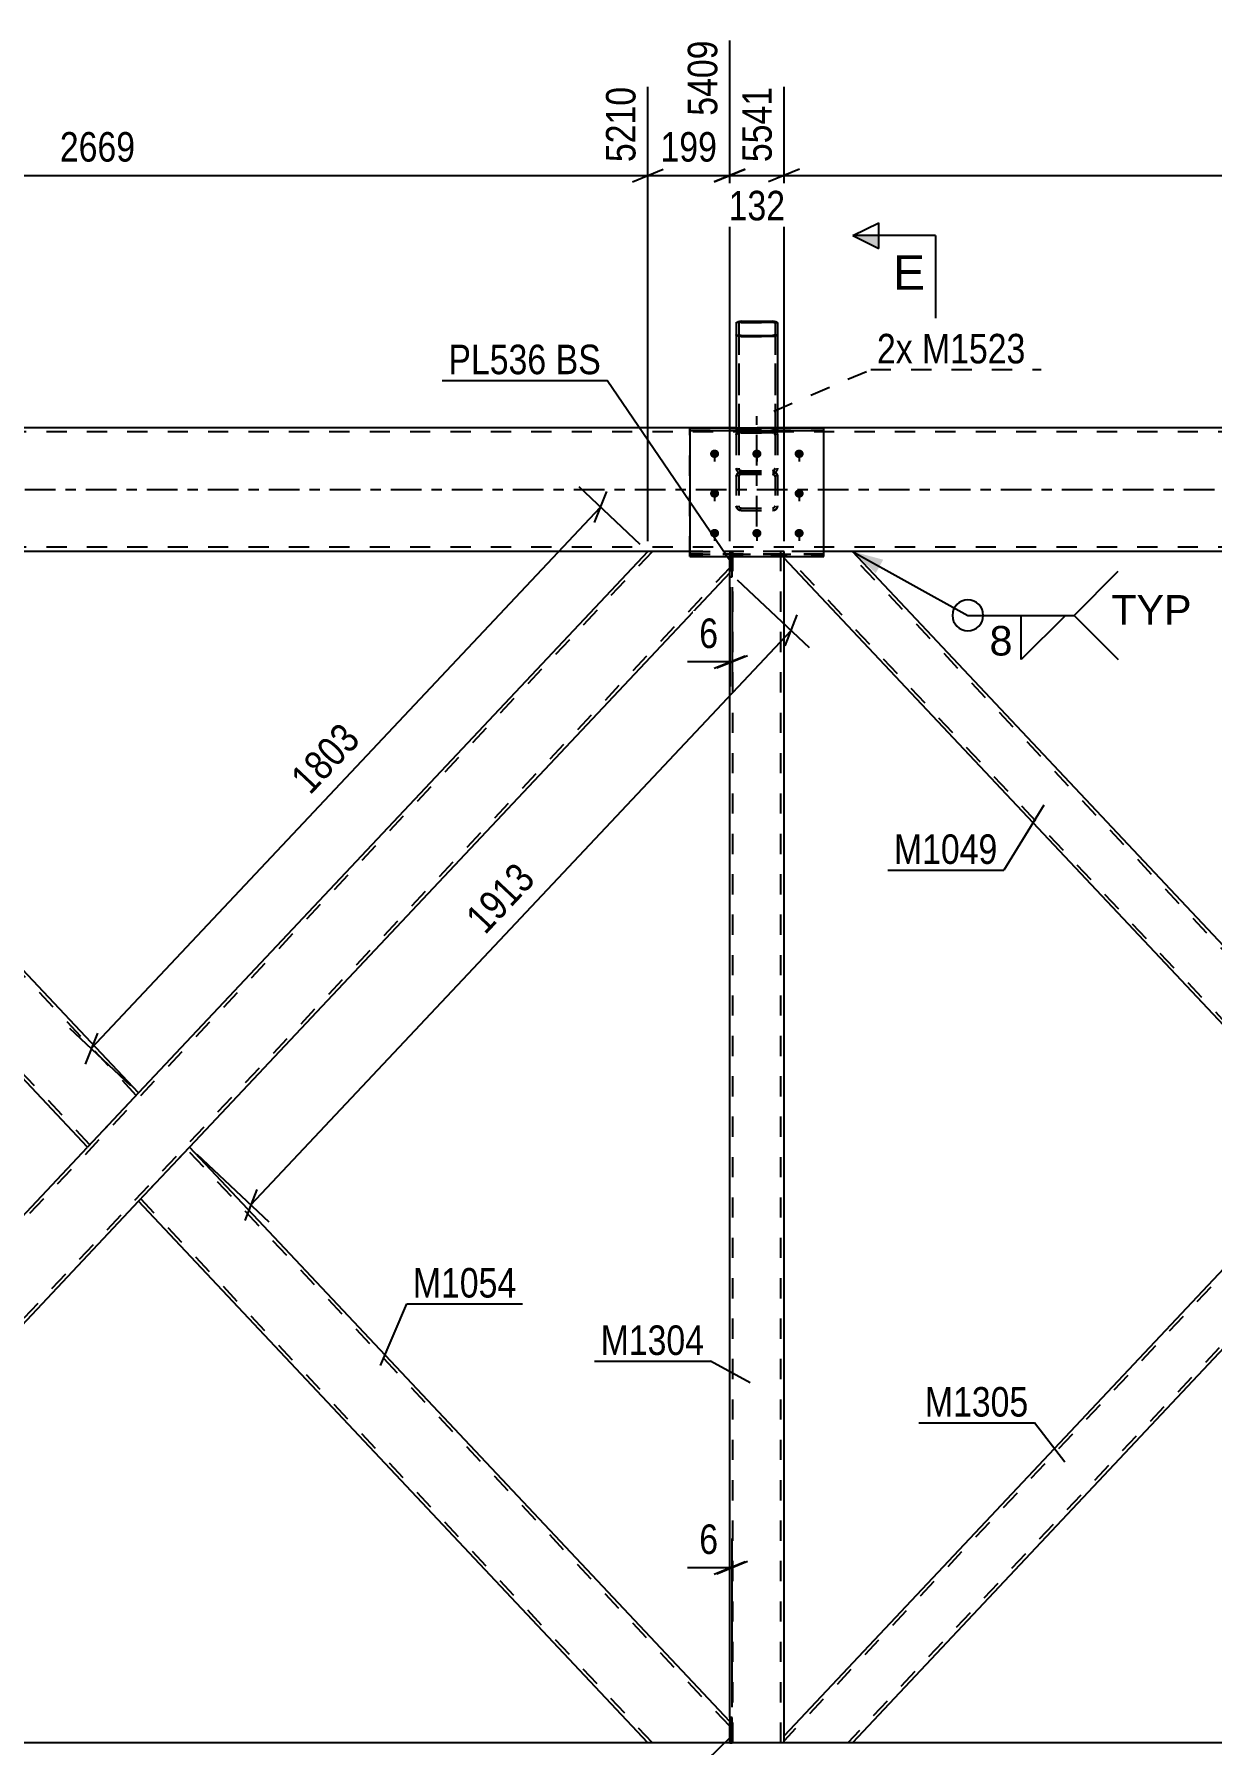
# Model space of a CAD drawing. Header units: millimetres. Extents: x -177 to 1012, y -676 to 165.
# Drawn here: x 148.9 to 263.1, y -121.8 to 44.2 of the extents above; entities that cross this region are included whole.
import ezdxf

# ---------------------------------------------------------------- set-up
doc = ezdxf.new("R2010")
doc.units = ezdxf.units.MM
doc.linetypes.add('DXK_LINE_DOT2', pattern=[3.9198, 1.9599, -1.9599])
doc.linetypes.add('DXK_LINE_DOT3', pattern=[5.9187, 2.979, -0.9799, 0.9799, -0.9799])
doc.styles.add('Arial', font='ARIAL.TTF', dxfattribs={"height": 0.2})
doc.styles.add('Arial Narrow', font='ARIALN.TTF', dxfattribs={"height": 0.2})

# ---------------------------------------------------------------- blocks, each defined once
blk = doc.blocks.new('Part-761545539-1936 - 1890')
at = {"color": 7, "linetype": 'DXK_LINE_DOT2'}
for p, q in [((217, 16.15), (217.03, 16.21)), ((217.03, 14.97), (217, 15.04)), ((217.03, 16.21), (217.14, 16.27)), ((217.14, 14.92), (217.03, 14.97)), ((217.14, 16.27), (217.29, 16.31)), ((217.26, 16.18), (217.24, 16.15)), ((217.24, 16.15), (217.24, 5.69)), ((217.24, 15.04), (217.26, 15.01)), ((217.31, 16.21), (217.26, 16.18)), ((217.26, 15.01), (217.31, 14.98)), ((217.29, 16.31), (217.48, 16.32)), ((217.39, 16.23), (217.31, 16.21)), ((217.31, 14.98), (217.39, 14.96)), ((217.48, 16.23), (217.39, 16.23)), ((217.39, 14.96), (217.48, 14.95)), ((217.48, 16.32), (220.52, 16.32)), ((217.48, 16.23), (220.52, 16.23)), ((217.48, 14.95), (220.52, 14.95)), ((220.52, 16.32), (220.7, 16.31)), ((220.61, 16.23), (220.52, 16.23)), ((220.52, 14.95), (220.61, 14.96)), ((220.69, 16.21), (220.61, 16.23)), ((220.61, 14.96), (220.69, 14.98)), ((220.74, 16.18), (220.69, 16.21)), ((220.69, 14.98), (220.74, 15.01)), ((220.7, 16.31), (220.86, 16.27)), ((220.76, 16.15), (220.74, 16.18)), ((220.74, 15.01), (220.76, 15.04)), ((220.76, 16.15), (220.76, 5.69)), ((220.86, 16.27), (220.96, 16.21)), ((220.96, 14.97), (220.86, 14.92)), ((220.96, 16.21), (221, 16.15)), ((221, 15.04), (220.96, 14.97)), ((221, 16.15), (221, 5.69)), ((217.29, 14.88), (217.14, 14.92)), ((217.48, 14.86), (217.29, 14.88)), ((217.48, 14.86), (220.52, 14.86)), ((220.7, 14.88), (220.52, 14.86)), ((220.86, 14.92), (220.7, 14.88)), ((221, 6), (217, 6)), ((217, 6), (217, 5.69)), ((217, 5.83), (217.24, 5.83)), ((217, 5.69), (217.03, 5.62)), ((217.03, 5.62), (217.14, 5.57)), ((217.14, 5.57), (217.29, 5.53)), ((217.26, 5.66), (217.24, 5.69)), ((217.31, 5.63), (217.26, 5.66)), ((217.29, 5.53), (217.48, 5.52)), ((217.39, 5.61), (217.31, 5.63)), ((217.48, 5.6), (217.39, 5.61)), ((217.48, 5.6), (220.52, 5.6)), ((220.52, 5.52), (217.48, 5.52)), ((220.61, 5.61), (220.52, 5.6)), ((220.52, 5.52), (220.7, 5.53)), ((220.69, 5.63), (220.61, 5.61)), ((220.74, 5.66), (220.69, 5.63)), ((220.7, 5.53), (220.86, 5.57)), ((220.76, 5.69), (220.74, 5.66)), ((220.76, 5.83), (221, 5.83)), ((220.86, 5.57), (220.96, 5.62)), ((220.96, 5.62), (221, 5.69))]:
    blk.add_line(p, q, dxfattribs=at)
at = {"color": 2, "linetype": 'Continuous'}
for q in [(217, 6), (217, 16.15)]:
    blk.add_line((217, 16.15), q, dxfattribs=at)
blk = doc.blocks.new('Part-761545539-1941 - 1890')
at = {"color": 2, "linetype": 'Continuous'}
for p, q in [((217.04, 16.23), (217, 16.16)), ((217, 16.16), (217, 5.95)), ((217, 15.05), (217.04, 14.99)), ((217.14, 16.28), (217.04, 16.23)), ((217.04, 14.99), (217.14, 14.93)), ((217.3, 16.32), (217.14, 16.28)), ((217.24, 16.16), (217.26, 16.19)), ((217.24, 16.16), (217.24, 15.05)), ((217.26, 15.02), (217.24, 15.05)), ((217.26, 16.19), (217.31, 16.22)), ((217.31, 14.99), (217.26, 15.02)), ((217.48, 16.33), (217.3, 16.32)), ((217.31, 16.22), (217.39, 16.24)), ((217.39, 14.97), (217.31, 14.99)), ((217.39, 16.24), (217.48, 16.25)), ((217.48, 14.97), (217.39, 14.97)), ((217.48, 16.33), (220.52, 16.33)), ((217.48, 16.25), (220.52, 16.25)), ((217.48, 14.97), (220.52, 14.97)), ((220.7, 16.32), (220.52, 16.33)), ((220.52, 16.25), (220.61, 16.24)), ((220.61, 14.97), (220.52, 14.97)), ((220.61, 16.24), (220.69, 16.22)), ((220.69, 14.99), (220.61, 14.97)), ((220.69, 16.22), (220.74, 16.19)), ((220.74, 15.02), (220.69, 14.99)), ((220.86, 16.28), (220.7, 16.32)), ((220.74, 16.19), (220.76, 16.16)), ((220.76, 15.05), (220.74, 15.02)), ((220.76, 16.16), (220.76, 15.05)), ((220.96, 16.23), (220.86, 16.28)), ((220.86, 14.93), (220.96, 14.99)), ((221, 16.16), (220.96, 16.23)), ((220.96, 14.99), (221, 15.05)), ((221, 16.16), (221, 5.95)), ((217.14, 14.93), (217.3, 14.89)), ((217.3, 14.89), (217.48, 14.88)), ((217.48, 14.88), (220.52, 14.88)), ((220.52, 14.88), (220.7, 14.89)), ((220.7, 14.89), (220.86, 14.93))]:
    blk.add_line(p, q, dxfattribs=at)
at = {"color": 7, "linetype": 'DXK_LINE_DOT2'}
for p, q in [((217.24, 15.05), (217.24, 5.69)), ((220.76, 15.05), (220.76, 5.69)), ((221, 6), (217, 6)), ((217, 5.95), (217, 5.69)), ((217, 5.83), (217.24, 5.83)), ((217.04, 5.62), (217, 5.69)), ((217.14, 5.56), (217.04, 5.62)), ((217.3, 5.53), (217.14, 5.56)), ((217.24, 5.69), (217.26, 5.65)), ((217.26, 5.65), (217.31, 5.63)), ((217.48, 5.51), (217.3, 5.53)), ((217.31, 5.63), (217.39, 5.61)), ((217.39, 5.61), (217.48, 5.6)), ((217.48, 5.6), (220.52, 5.6)), ((217.48, 5.51), (220.52, 5.51)), ((220.52, 5.6), (220.61, 5.61)), ((220.7, 5.53), (220.52, 5.51)), ((220.61, 5.61), (220.69, 5.63)), ((220.69, 5.63), (220.74, 5.65)), ((220.86, 5.56), (220.7, 5.53)), ((220.74, 5.65), (220.76, 5.69)), ((220.76, 5.83), (221, 5.83)), ((220.96, 5.62), (220.86, 5.56)), ((221, 5.69), (220.96, 5.62)), ((221, 5.95), (221, 5.69))]:
    blk.add_line(p, q, dxfattribs=at)
blk = doc.blocks.new('Part-761545539-2018 - 1890')
at = {"color": 7, "linetype": 'DXK_LINE_DOT2'}
for p, q in [((212.5, -6.49), (212.5, 5.95)), ((212.5, 5.95), (225.5, 5.95)), ((212.5, 5.73), (225.5, 5.73)), ((225.5, -6.49), (225.5, 5.95)), ((225.5, -6.27), (212.5, -6.27)), ((225.5, -6.49), (212.5, -6.49))]:
    blk.add_line(p, q, dxfattribs=at)
blk = doc.blocks.new('Part-761545539-2019 - 1890')
at = {"color": 7, "linetype": 'DXK_LINE_DOT3'}
blk.add_line((219, -3.58), (219, 7.12), dxfattribs=at)
at = {"color": 7, "linetype": 'DXK_LINE_DOT2'}
for p, q in [((217.04, 5.51), (217, 5.31)), ((217, 5.31), (217, -1.59)), ((217.04, 5.51), (217.04, 5.51)), ((217.24, 5.31), (217.26, 5.41)), ((217.24, 5.31), (217.24, -1.59)), ((217.26, 5.41), (217.31, 5.5)), ((217.48, 5.83), (217.3, 5.79)), ((217.31, 5.5), (217.39, 5.55)), ((217.39, 5.55), (217.48, 5.57)), ((217.48, 5.83), (220.52, 5.83)), ((217.48, 5.57), (220.52, 5.57)), ((220.7, 5.79), (220.52, 5.83)), ((220.52, 5.57), (220.61, 5.55)), ((220.61, 5.55), (220.69, 5.5)), ((220.69, 5.5), (220.74, 5.41)), ((220.74, 5.41), (220.76, 5.31)), ((220.76, 5.31), (220.76, -1.59)), ((221, 5.31), (220.96, 5.51)), ((220.96, 5.51), (220.96, 5.51)), ((221, 5.31), (221, -1.59)), ((217, 2.08), (217.04, 1.88)), ((217.14, 1.59), (217.3, 1.69)), ((217.26, 1.98), (217.24, 2.08)), ((217.31, 1.9), (217.26, 1.98)), ((217.3, 1.69), (217.48, 1.72)), ((217.39, 1.84), (217.31, 1.9)), ((217.48, 1.82), (217.39, 1.84)), ((217.48, 1.82), (220.52, 1.82)), ((217.48, 1.72), (220.52, 1.72)), ((220.61, 1.84), (220.52, 1.82)), ((220.52, 1.72), (220.7, 1.69)), ((220.69, 1.9), (220.61, 1.84)), ((220.74, 1.98), (220.69, 1.9)), ((220.7, 1.69), (220.86, 1.59)), ((220.76, 2.08), (220.74, 1.98)), ((220.96, 1.88), (221, 2.08)), ((217, 1.27), (217.04, 1.44)), ((217.04, 1.44), (217.14, 1.59)), ((217.26, 1.36), (217.24, 1.27)), ((217.31, 1.43), (217.26, 1.36)), ((217.3, 1.61), (217.48, 1.57)), ((217.39, 1.48), (217.31, 1.43)), ((217.48, 1.5), (217.39, 1.48)), ((217.48, 1.57), (220.52, 1.57)), ((217.48, 1.5), (220.52, 1.5)), ((220.52, 1.57), (220.7, 1.61)), ((220.61, 1.48), (220.52, 1.5)), ((220.69, 1.43), (220.61, 1.48)), ((220.74, 1.36), (220.69, 1.43)), ((220.76, 1.27), (220.74, 1.36)), ((220.86, 1.59), (220.96, 1.44)), ((220.96, 1.44), (221, 1.27)), ((217.04, -1.76), (217, -1.59)), ((217.24, -1.59), (217.26, -1.67)), ((220.74, -1.67), (220.76, -1.59)), ((221, -1.59), (220.96, -1.76)), ((217.14, -1.91), (217.04, -1.76)), ((217.3, -2), (217.14, -1.91)), ((217.26, -1.67), (217.31, -1.75)), ((217.48, -2.04), (217.3, -2)), ((217.31, -1.75), (217.39, -1.79)), ((217.39, -1.79), (217.48, -1.81)), ((217.48, -1.81), (220.52, -1.81)), ((217.48, -2.04), (220.52, -2.04)), ((220.52, -1.81), (220.61, -1.79)), ((220.7, -2), (220.52, -2.04)), ((220.61, -1.79), (220.69, -1.75)), ((220.69, -1.75), (220.74, -1.67)), ((220.86, -1.91), (220.7, -2)), ((220.96, -1.76), (220.86, -1.91))]:
    blk.add_line(p, q, dxfattribs=at)
for centre, start, end in [((217.5, 5.33), 114.32, 159.2417), ((220.5, 5.33), 20.7583, 65.68), ((217.5, 2.06), 200.7583, 245.68), ((220.5, 2.06), 294.32, 339.2417)]:
    blk.add_arc(centre, 0.496, start, end, dxfattribs=at)
blk = doc.blocks.new('Part-761545539-2282 - 1890')
at = {"color": 2, "linetype": 'Continuous'}
for p, q in [((163.94, -63.8), (159, -69.05)), ((216.36, -119.54), (163.94, -63.8)), ((208.42, -121.6), (159, -69.05)), ((216.36, -121.6), (208.48, -121.6))]:
    blk.add_line(p, q, dxfattribs=at)
at = {"color": 7, "linetype": 'DXK_LINE_DOT2'}
for p, q in [((216.36, -120), (163.72, -64.03)), ((159.22, -68.82), (159.24, -68.8)), ((208.86, -121.6), (159.22, -68.82)), ((216.36, -121.6), (216.36, -119.54)), ((216.36, -119.54), (216.36, -119.54)), ((208.48, -121.6), (208.42, -121.6)), ((216.36, -121.6), (216.36, -121.6)), ((216.36, -121.6), (216.36, -121.6)), ((216.36, -121.6), (216.36, -121.6))]:
    blk.add_line(p, q, dxfattribs=at)
blk = doc.blocks.new('Part-761545539-1972 - 1890')
at = {"color": 2, "linetype": 'Continuous'}
for p, q in [((217, 6), (0, 6)), ((457, 6), (221, 6)), ((208.48, -6), (109.52, -6)), ((452.5, -6), (225.5, -6))]:
    blk.add_line(p, q, dxfattribs=at)
at = {"color": 7, "linetype": 'DXK_LINE_DOT2'}
for p, q in [((838, 5.6), (0, 5.6)), ((221, 6), (217, 6)), ((838, -5.6), (0, -5.6)), ((225.5, -6), (208.48, -6))]:
    blk.add_line(p, q, dxfattribs=at)
at = {"color": 7, "linetype": 'DXK_LINE_DOT3'}
blk.add_line((0, 0), (838, 0), dxfattribs=at)
blk = doc.blocks.new('Part-761545539-1987 - 1890')
at = {"color": 2, "linetype": 'Continuous'}
for p, q in [((208.48, -121.6), (109.52, -121.6)), ((798, -121.6), (216.6, -121.6))]:
    blk.add_line(p, q, dxfattribs=at)
at = {"color": 7, "linetype": 'DXK_LINE_DOT2'}
blk.add_line((216.6, -121.6), (208.48, -121.6), dxfattribs=at)
blk = doc.blocks.new('Part-761545539-2002 - 1890')
at = {"color": 7, "linetype": 'DXK_LINE_DOT2'}
for p, q in [((216.6, -6), (216.36, -6)), ((216.36, -6), (216.36, -6.48)), ((216.36, -6), (216.6, -6)), ((216.6, -6.48), (216.6, -6)), ((216.36, -8.46), (216.6, -8.46)), ((216.36, -8.46), (216.36, -8.46)), ((216.6, -8.46), (216.6, -8.46))]:
    blk.add_line(p, q, dxfattribs=at)
at = {"color": 2, "linetype": 'Continuous'}
for p, q in [((216.36, -8.46), (216.36, -6.48)), ((216.6, -8.46), (216.6, -6.48)), ((216.6, -8.46), (216.36, -8.46)), ((216.36, -8.46), (216.36, -8.46)), ((216.6, -8.46), (216.6, -8.46))]:
    blk.add_line(p, q, dxfattribs=at)
blk = doc.blocks.new('Part-761545539-2007 - 1890')
at = {"color": 7, "linetype": 'DXK_LINE_DOT2'}
for p, q in [((216.36, -8.46), (216.36, -6)), ((216.6, -6), (216.36, -6)), ((216.36, -6), (216.6, -6)), ((216.6, -8.46), (216.6, -6)), ((216.36, -8.46), (216.6, -8.46)), ((216.6, -8.46), (216.36, -8.46)), ((216.36, -8.46), (216.36, -8.46)), ((216.6, -8.46), (216.6, -8.46))]:
    blk.add_line(p, q, dxfattribs=at)
blk = doc.blocks.new('Part-761545539-2108 - 1890')
at = {"color": 7, "linetype": 'DXK_LINE_DOT2'}
for p, q in [((216.36, -121.6), (216.36, -119.14)), ((216.6, -119.14), (216.36, -119.14)), ((216.36, -119.14), (216.6, -119.14)), ((216.6, -121.6), (216.6, -119.14)), ((216.36, -121.6), (216.6, -121.6)), ((216.6, -121.6), (216.36, -121.6)), ((216.36, -121.6), (216.36, -121.6)), ((216.6, -121.6), (216.6, -121.6))]:
    blk.add_line(p, q, dxfattribs=at)
blk = doc.blocks.new('Part-761545539-2103 - 1890')
at = {"color": 2, "linetype": 'Continuous'}
for p, q in [((216.6, -119.14), (216.36, -119.14)), ((216.36, -119.14), (216.36, -121.6)), ((216.6, -121.6), (216.6, -119.14)), ((216.6, -121.6), (216.36, -121.6)), ((216.36, -121.6), (216.36, -121.6)), ((216.6, -121.6), (216.6, -121.6))]:
    blk.add_line(p, q, dxfattribs=at)
at = {"color": 7, "linetype": 'DXK_LINE_DOT2'}
for p, q in [((216.6, -119.14), (216.36, -119.14)), ((216.36, -121.6), (216.6, -121.6)), ((216.36, -121.6), (216.36, -121.6)), ((216.6, -121.6), (216.6, -121.6))]:
    blk.add_line(p, q, dxfattribs=at)
blk = doc.blocks.new('Bolt-761545539-2140 - 1890')
at = {"color": 1, "linetype": 'DXK_LINE_DOT2'}
for p, q in [((214.9, 3.87), (214.9, 2.74)), ((219, 3.87), (219, 2.74)), ((223.1, 3.87), (223.1, 2.74)), ((214.9, 0.02), (214.9, -1.12)), ((223.1, 0.02), (223.1, -1.12)), ((214.9, -3.83), (214.9, -4.97)), ((219, -3.83), (219, -4.97)), ((223.1, -3.83), (223.1, -4.97))]:
    blk.add_line(p, q, dxfattribs=at)
blk = doc.blocks.new('Part-761545539-2225 - 1890')
at = {"color": 7, "linetype": 'DXK_LINE_DOT2'}
for p, q in [((221.64, -6), (216.36, -6)), ((216.36, -8.46), (216.36, -6)), ((216.68, -121.6), (216.68, -6)), ((221.32, -121.6), (221.32, -6)), ((221.64, -6.66), (221.64, -6)), ((216.36, -121.6), (216.36, -119.14)), ((221.64, -121.6), (221.64, -120.94)), ((221.64, -121.6), (216.36, -121.6))]:
    blk.add_line(p, q, dxfattribs=at)
at = {"color": 2, "linetype": 'Continuous'}
for p, q in [((221.64, -120.94), (221.64, -6.66)), ((216.36, -119.14), (216.36, -8.46))]:
    blk.add_line(p, q, dxfattribs=at)
blk = doc.blocks.new('Part-761545539-2255 - 1890')
at = {"color": 2, "linetype": 'Continuous'}
for p, q in [((101.64, -6), (109.52, -6)), ((159, -58.55), (109.59, -6)), ((154.06, -63.8), (101.64, -8.06)), ((158.56, -59.01), (154.06, -63.8)), ((158.56, -59.01), (159, -58.55))]:
    blk.add_line(p, q, dxfattribs=at)
at = {"color": 7, "linetype": 'DXK_LINE_DOT2'}
for p, q in [((101.64, -6), (101.64, -6)), ((101.64, -8.06), (101.64, -6)), ((101.64, -6), (101.64, -6)), ((101.64, -6), (101.64, -6)), ((101.64, -6), (101.64, -6)), ((109.59, -6), (109.15, -6)), ((158.78, -58.78), (109.15, -6)), ((154.28, -63.57), (101.64, -7.59)), ((101.64, -8.06), (101.64, -8.06)), ((101.64, -8.06), (101.64, -8.06)), ((158.97, -58.58), (158.56, -59.01)), ((154.28, -63.57), (154.3, -63.55))]:
    blk.add_line(p, q, dxfattribs=at)
blk = doc.blocks.new('Part-761545539-2260 - 1890')
at = {"color": 7, "linetype": 'DXK_LINE_DOT2'}
for p, q in [((208.86, -6), (101.64, -120.01)), ((208.48, -6), (208.42, -6)), ((212.5, -6), (216.36, -6)), ((216.36, -6), (216.36, -8.06)), ((216.36, -7.6), (109.15, -121.6)), ((159, -58.55), (154.06, -63.8)), ((163.94, -63.8), (159, -69.05)), ((101.64, -121.6), (101.64, -119.54)), ((108.71, -121.6), (109.33, -121.6)), ((109.59, -121.6), (109.52, -121.6))]:
    blk.add_line(p, q, dxfattribs=at)
at = {"color": 2, "linetype": 'Continuous'}
for p, q in [((208.42, -6), (159, -58.55)), ((212.5, -6), (208.48, -6)), ((216.36, -8.06), (163.94, -63.8)), ((101.64, -119.54), (154.06, -63.8)), ((159, -69.05), (109.59, -121.6)), ((108.71, -121.6), (101.64, -121.6)), ((109.52, -121.6), (108.71, -121.6)), ((109.52, -121.6), (109.52, -121.6))]:
    blk.add_line(p, q, dxfattribs=at)
blk = doc.blocks.new('Part-761545539-2367 - 1890')
at = {"color": 7, "linetype": 'DXK_LINE_DOT2'}
for p, q in [((330.17, -6), (221.64, -121.41)), ((336.36, -6.19), (227.83, -121.6)), ((336.36, -6), (329.73, -6)), ((279, -59.95), (275.38, -63.8)), ((282.63, -63.8), (279, -67.65)), ((228.27, -121.6), (221.64, -121.6))]:
    blk.add_line(p, q, dxfattribs=at)
at = {"color": 2, "linetype": 'Continuous'}
for p, q in [((329.73, -6), (279, -59.95)), ((336.36, -6.66), (336.36, -6)), ((336.36, -6.66), (282.63, -63.8)), ((275.38, -63.8), (221.64, -120.94)), ((279, -67.65), (228.27, -121.6)), ((221.64, -121.6), (221.64, -120.94))]:
    blk.add_line(p, q, dxfattribs=at)
blk = doc.blocks.new('Part-761545539-2372 - 1890')
at = {"color": 7, "linetype": 'DXK_LINE_DOT2'}
for p, q in [((228.27, -6), (221.64, -6)), ((221.64, -6.48), (221.64, -6)), ((275.6, -63.57), (221.64, -6.19)), ((278.78, -60.18), (227.83, -6)), ((278.97, -59.98), (278.56, -60.41)), ((275.6, -63.57), (275.61, -63.55))]:
    blk.add_line(p, q, dxfattribs=at)
at = {"color": 2, "linetype": 'Continuous'}
for p, q in [((221.64, -6.66), (221.64, -6.48)), ((279, -59.95), (228.27, -6)), ((275.38, -63.8), (221.64, -6.66)), ((278.56, -60.41), (275.38, -63.8)), ((279, -59.95), (278.56, -60.41))]:
    blk.add_line(p, q, dxfattribs=at)
blk = doc.blocks.new('Part-761545539-2438 - 1890')
at = {"color": 7, "linetype": 'DXK_LINE_DOT2'}
for p, q in [((217, 5.32), (217.04, 5.51)), ((217, 5.32), (217, -1.59)), ((217.26, 5.41), (217.24, 5.32)), ((217.24, 5.32), (217.24, -1.59)), ((217.31, 5.5), (217.26, 5.41)), ((217.3, 5.79), (217.48, 5.83)), ((217.39, 5.55), (217.31, 5.5)), ((217.48, 5.57), (217.39, 5.55)), ((217.48, 5.83), (220.52, 5.83)), ((217.48, 5.57), (220.52, 5.57)), ((220.52, 5.83), (220.7, 5.79)), ((220.61, 5.55), (220.52, 5.57)), ((220.69, 5.5), (220.61, 5.55)), ((220.74, 5.41), (220.69, 5.5)), ((220.76, 5.32), (220.74, 5.41)), ((220.76, 5.32), (220.76, -1.59)), ((220.96, 5.51), (221, 5.32)), ((221, 5.32), (221, -1.59)), ((217.04, 1.88), (217, 2.08)), ((217.3, 1.69), (217.14, 1.59)), ((217.24, 2.08), (217.26, 1.98)), ((217.26, 1.98), (217.31, 1.9)), ((217.48, 1.72), (217.3, 1.69)), ((217.31, 1.9), (217.39, 1.84)), ((217.39, 1.84), (217.48, 1.82)), ((217.48, 1.82), (220.52, 1.82)), ((217.48, 1.72), (220.52, 1.72)), ((220.52, 1.82), (220.61, 1.84)), ((220.7, 1.69), (220.52, 1.72)), ((220.61, 1.84), (220.69, 1.9)), ((220.69, 1.9), (220.74, 1.98)), ((220.86, 1.59), (220.7, 1.69)), ((220.74, 1.98), (220.76, 2.08)), ((221, 2.08), (220.96, 1.88)), ((217.04, 1.44), (217, 1.27)), ((217.14, 1.59), (217.04, 1.44)), ((217.24, 1.27), (217.26, 1.36)), ((217.26, 1.36), (217.31, 1.43)), ((217.48, 1.57), (217.3, 1.61)), ((217.31, 1.43), (217.39, 1.48)), ((217.39, 1.48), (217.48, 1.5)), ((217.48, 1.57), (220.52, 1.57)), ((217.48, 1.5), (220.52, 1.5)), ((220.7, 1.61), (220.52, 1.57)), ((220.52, 1.5), (220.61, 1.48)), ((220.61, 1.48), (220.69, 1.43)), ((220.69, 1.43), (220.74, 1.36)), ((220.74, 1.36), (220.76, 1.27)), ((220.96, 1.44), (220.86, 1.59)), ((221, 1.27), (220.96, 1.44)), ((217, -1.59), (217.04, -1.76)), ((217.26, -1.67), (217.24, -1.59)), ((220.76, -1.59), (220.74, -1.67)), ((220.96, -1.76), (221, -1.59)), ((217.04, -1.76), (217.14, -1.9)), ((217.14, -1.9), (217.3, -2)), ((217.31, -1.75), (217.26, -1.67)), ((217.3, -2), (217.48, -2.04)), ((217.39, -1.79), (217.31, -1.75)), ((217.48, -1.81), (217.39, -1.79)), ((217.48, -1.81), (220.52, -1.81)), ((217.48, -2.04), (220.52, -2.04)), ((220.61, -1.79), (220.52, -1.81)), ((220.52, -2.04), (220.7, -2)), ((220.69, -1.75), (220.61, -1.79)), ((220.74, -1.67), (220.69, -1.75)), ((220.7, -2), (220.86, -1.9)), ((220.86, -1.9), (220.96, -1.76))]:
    blk.add_line(p, q, dxfattribs=at)
for centre, start, end in [((217.5, 5.33), 114.32, 159.2417), ((220.5, 5.33), 20.7583, 65.68), ((217.5, 2.06), 200.7583, 245.68), ((220.5, 2.06), 294.32, 339.2417)]:
    blk.add_arc(centre, 0.496, start, end, dxfattribs=at)
blk = doc.blocks.new('Bolt-761545539-2466 - 1890')
at = {"linetype": 'Continuous'}
for points in [[(214.9, 3.89), (214.99, 3.88), (215.08, 3.85), (215.16, 3.81), (215.23, 3.75), (215.28, 3.68), (215.32, 3.6), (215.34, 3.52), (215.34, 3.43), (215.32, 3.35), (215.28, 3.27), (215.23, 3.2), (215.16, 3.14), (215.08, 3.1), (214.99, 3.07), (214.9, 3.06), (214.81, 3.07), (214.72, 3.1), (214.64, 3.14), (214.57, 3.2), (214.52, 3.27), (214.48, 3.35), (214.46, 3.43), (214.46, 3.52), (214.48, 3.6), (214.52, 3.68), (214.57, 3.75), (214.64, 3.81), (214.72, 3.85), (214.81, 3.88)], [(219, 3.89), (219.09, 3.88), (219.18, 3.85), (219.26, 3.81), (219.33, 3.75), (219.38, 3.68), (219.42, 3.6), (219.44, 3.52), (219.44, 3.43), (219.42, 3.35), (219.38, 3.27), (219.33, 3.2), (219.26, 3.14), (219.18, 3.1), (219.09, 3.07), (219, 3.06), (218.91, 3.07), (218.82, 3.1), (218.74, 3.14), (218.67, 3.2), (218.62, 3.27), (218.58, 3.35), (218.56, 3.43), (218.56, 3.52), (218.58, 3.6), (218.62, 3.68), (218.67, 3.75), (218.74, 3.81), (218.82, 3.85), (218.91, 3.88)], [(223.1, 3.89), (223.19, 3.88), (223.28, 3.85), (223.36, 3.81), (223.43, 3.75), (223.48, 3.68), (223.52, 3.6), (223.54, 3.52), (223.54, 3.43), (223.52, 3.35), (223.48, 3.27), (223.43, 3.2), (223.36, 3.14), (223.28, 3.1), (223.19, 3.07), (223.1, 3.06), (223.01, 3.07), (222.92, 3.1), (222.84, 3.14), (222.77, 3.2), (222.72, 3.27), (222.68, 3.35), (222.66, 3.43), (222.66, 3.52), (222.68, 3.6), (222.72, 3.68), (222.77, 3.75), (222.84, 3.81), (222.92, 3.85), (223.01, 3.88)], [(214.9, 0.04), (214.99, 0.03), (215.08, 0), (215.16, -0.04), (215.23, -0.1), (215.28, -0.17), (215.32, -0.25), (215.34, -0.33), (215.34, -0.42), (215.32, -0.5), (215.28, -0.58), (215.23, -0.65), (215.16, -0.71), (215.08, -0.75), (214.99, -0.78), (214.9, -0.79), (214.81, -0.78), (214.72, -0.75), (214.64, -0.71), (214.57, -0.65), (214.52, -0.58), (214.48, -0.5), (214.46, -0.42), (214.46, -0.33), (214.48, -0.25), (214.52, -0.17), (214.57, -0.1), (214.64, -0.04), (214.72, 0), (214.81, 0.03)], [(223.1, 0.04), (223.19, 0.03), (223.28, 0), (223.36, -0.04), (223.43, -0.1), (223.48, -0.17), (223.52, -0.25), (223.54, -0.33), (223.54, -0.42), (223.52, -0.5), (223.48, -0.58), (223.43, -0.65), (223.36, -0.71), (223.28, -0.75), (223.19, -0.78), (223.1, -0.79), (223.01, -0.78), (222.92, -0.75), (222.84, -0.71), (222.77, -0.65), (222.72, -0.58), (222.68, -0.5), (222.66, -0.42), (222.66, -0.33), (222.68, -0.25), (222.72, -0.17), (222.77, -0.1), (222.84, -0.04), (222.92, 0), (223.01, 0.03)], [(214.9, -3.82), (214.99, -3.82), (215.08, -3.85), (215.16, -3.89), (215.23, -3.95), (215.28, -4.02), (215.32, -4.1), (215.34, -4.19), (215.34, -4.27), (215.32, -4.36), (215.28, -4.44), (215.23, -4.51), (215.16, -4.56), (215.08, -4.61), (214.99, -4.63), (214.9, -4.64), (214.81, -4.63), (214.72, -4.61), (214.64, -4.56), (214.57, -4.51), (214.52, -4.44), (214.48, -4.36), (214.46, -4.27), (214.46, -4.19), (214.48, -4.1), (214.52, -4.02), (214.57, -3.95), (214.64, -3.89), (214.72, -3.85), (214.81, -3.82)], [(219, -3.82), (219.09, -3.82), (219.18, -3.85), (219.26, -3.89), (219.33, -3.95), (219.38, -4.02), (219.42, -4.1), (219.44, -4.19), (219.44, -4.27), (219.42, -4.36), (219.38, -4.44), (219.33, -4.51), (219.26, -4.56), (219.18, -4.61), (219.09, -4.63), (219, -4.64), (218.91, -4.63), (218.82, -4.61), (218.74, -4.56), (218.67, -4.51), (218.62, -4.44), (218.58, -4.36), (218.56, -4.27), (218.56, -4.19), (218.58, -4.1), (218.62, -4.02), (218.67, -3.95), (218.74, -3.89), (218.82, -3.85), (218.91, -3.82)], [(223.1, -3.82), (223.19, -3.82), (223.28, -3.85), (223.36, -3.89), (223.43, -3.95), (223.48, -4.02), (223.52, -4.1), (223.54, -4.19), (223.54, -4.27), (223.52, -4.36), (223.48, -4.44), (223.43, -4.51), (223.36, -4.56), (223.28, -4.61), (223.19, -4.63), (223.1, -4.64), (223.01, -4.63), (222.92, -4.61), (222.84, -4.56), (222.77, -4.51), (222.72, -4.44), (222.68, -4.36), (222.66, -4.27), (222.66, -4.19), (222.68, -4.1), (222.72, -4.02), (222.77, -3.95), (222.84, -3.89), (222.92, -3.85), (223.01, -3.82)]]:
    blk.add_hatch(color=1, dxfattribs=at).paths.add_polyline_path(points)
at = {"color": 1, "linetype": 'Continuous'}
for p, q in [((214.9, 3.87), (214.9, 2.74)), ((219, 3.87), (219, 2.74)), ((223.1, 3.87), (223.1, 2.74)), ((214.9, 0.02), (214.9, -1.12)), ((223.1, 0.02), (223.1, -1.12)), ((214.9, -3.83), (214.9, -4.97)), ((219, -3.83), (219, -4.97)), ((223.1, -3.83), (223.1, -4.97))]:
    blk.add_line(p, q, dxfattribs=at)
blk = doc.blocks.new('Part-761545539-2469 - 1890')
at = {"color": 2, "linetype": 'Continuous'}
for p, q in [((225.5, 5.95), (212.5, 5.95)), ((212.5, 5.95), (212.5, -6.48)), ((212.5, 5.73), (225.5, 5.73)), ((225.5, -6.48), (225.5, 5.95)), ((212.5, -6.48), (225.5, -6.48))]:
    blk.add_line(p, q, dxfattribs=at)
at = {"color": 7, "linetype": 'DXK_LINE_DOT2'}
blk.add_line((212.5, -6.27), (225.5, -6.27), dxfattribs=at)
blk = doc.blocks.new('StraightDimension-761545539-2970 - 1890')
at = {"color": 7, "linetype": 'Continuous'}
for p, q in [((217.09, -8.75), (224.07, -15.31)), ((221.73, -15.17), (222.91, -12.16)), ((169.9, -69.4), (222.32, -13.67)), ((164.67, -64.49), (171.65, -71.05)), ((170.49, -67.9), (169.31, -70.91))]:
    blk.add_line(p, q, dxfattribs=at)
at = {"color": 0}
blk.add_wipeout([(198.48, -37.92), (195.42, -35.04), (189.59, -41.24), (192.65, -44.12)], dxfattribs=at)
at = {"color": 3, "style": 'Arial Narrow'}
blk.add_text('1913', height=2.863, rotation=46.7591, dxfattribs=at).set_placement((192.62, -43.27))
blk = doc.blocks.new('StraightDimension-761545539-20359 - 1890')
at = {"color": 7, "linetype": 'Continuous'}
for p, q in [((216.36, -9.46), (216.36, -19.12)), ((216.6, -9.46), (216.6, -19.12)), ((214.86, -17.32), (217.86, -16.12)), ((218.1, -16.12), (215.1, -17.32)), ((216.36, -16.72), (216.6, -16.72))]:
    blk.add_line(p, q, dxfattribs=at)
at = {"color": 0}
blk.add_wipeout([(215.84, -15.97), (215.84, -11.77), (212.81, -11.77), (212.81, -15.97)], dxfattribs=at)
at = {"color": 7, "linetype": 'Continuous'}
blk.add_line((216.36, -16.72), (212.28, -16.72), dxfattribs=at)
blk.add_line((216.36, -16.72), (212.28, -16.72), dxfattribs=at)
at = {"color": 3, "style": 'Arial Narrow'}
blk.add_text('6', height=2.86, dxfattribs=at).set_placement((213.41, -15.37))
blk = doc.blocks.new('StraightDimension-761545539-16621 - 1890')
at = {"color": 7, "linetype": 'Continuous'}
for p, q in [((216.36, -5), (216.36, 43.59)), ((208.42, -5), (208.42, 39.09)), ((206.92, 29.88), (209.92, 31.08)), ((208.42, 30.48), (216.36, 30.48)), ((217.86, 31.08), (214.86, 29.88))]:
    blk.add_line(p, q, dxfattribs=at)
at = {"color": 0}
blk.add_wipeout([(215.73, 31.23), (215.73, 35.43), (209.05, 35.43), (209.05, 31.23)], dxfattribs=at)
at = {"color": 3, "style": 'Arial Narrow'}
blk.add_text('199', height=2.863, dxfattribs=at).set_placement((209.65, 31.83))
at = {"color": 0, "linetype": 'Continuous'}
blk.add_wipeout([(215.76, 44.19), (211.56, 44.19), (211.56, 35.68), (215.76, 35.68)], dxfattribs=at)
at = {"color": 3, "linetype": 'Continuous', "style": 'Arial Narrow'}
blk.add_text('5409', height=2.863, rotation=90.0002, dxfattribs=at).set_placement((215.16, 36.28))
blk = doc.blocks.new('StraightDimension-761545539-2566 - 1890')
at = {"color": 7, "linetype": 'Continuous'}
for p, q in [((216.36, -118.14), (216.36, -101.78)), ((216.6, -118.14), (216.6, -101.78)), ((214.86, -105.23), (217.86, -104.03)), ((218.1, -104.03), (215.1, -105.23)), ((216.36, -104.63), (216.6, -104.63))]:
    blk.add_line(p, q, dxfattribs=at)
at = {"color": 0}
blk.add_wipeout([(215.84, -103.88), (215.84, -99.68), (212.81, -99.68), (212.81, -103.88)], dxfattribs=at)
at = {"color": 7, "linetype": 'Continuous'}
blk.add_line((216.36, -104.63), (212.28, -104.63), dxfattribs=at)
blk.add_line((216.36, -104.63), (212.28, -104.63), dxfattribs=at)
at = {"color": 3, "style": 'Arial Narrow'}
blk.add_text('6', height=2.86, dxfattribs=at).set_placement((213.41, -103.28))
blk = doc.blocks.new('StraightDimension-761545539-2949 - 1890')
at = {"color": 7, "linetype": 'Continuous'}
for p, q in [((207.69, -5.31), (201.76, 0.26)), ((203.25, -3.2), (204.43, -0.19)), ((154.42, -54.24), (203.84, -1.69)), ((158.27, -57.86), (152.35, -52.29)), ((155.01, -52.74), (153.83, -55.74))]:
    blk.add_line(p, q, dxfattribs=at)
at = {"color": 0}
blk.add_wipeout([(181.5, -24.35), (178.44, -21.47), (172.61, -27.68), (175.67, -30.55)], dxfattribs=at)
at = {"color": 3, "style": 'Arial Narrow'}
blk.add_text('1803', height=2.863, rotation=46.7591, dxfattribs=at).set_placement((175.64, -29.71))
blk = doc.blocks.new('StraightDimension-761545539-16619 - 1890')
at = {"color": 7, "linetype": 'Continuous'}
for p, q in [((221.64, -5), (221.64, 39.09)), ((329.73, -5), (329.73, 39.09)), ((223.14, 31.08), (220.14, 29.88)), ((221.64, 30.48), (329.73, 30.48)), ((328.23, 29.88), (331.23, 31.08))]:
    blk.add_line(p, q, dxfattribs=at)
at = {"color": 0, "linetype": 'Continuous'}
blk.add_wipeout([(329.13, 39.69), (324.93, 39.69), (324.93, 31.18), (329.13, 31.18)], dxfattribs=at)
at = {"color": 0}
blk.add_wipeout([(279.94, 31.23), (279.94, 35.43), (271.43, 35.43), (271.43, 31.23)], dxfattribs=at)
at = {"color": 3, "linetype": 'Continuous', "style": 'Arial Narrow'}
blk.add_text('8243', height=2.863, rotation=90.0002, dxfattribs=at).set_placement((328.53, 31.78))
at = {"color": 3, "style": 'Arial Narrow'}
blk.add_text('2702', height=2.863, dxfattribs=at).set_placement((272.03, 31.83))
blk = doc.blocks.new('StraightDimension-761545539-16620 - 1890')
at = {"color": 7, "linetype": 'Continuous'}
for p, q in [((216.36, -5), (216.36, 43.59)), ((221.64, -5), (221.64, 39.09)), ((214.86, 29.88), (217.86, 31.08)), ((216.36, 30.48), (221.64, 30.48)), ((223.14, 31.08), (220.14, 29.88))]:
    blk.add_line(p, q, dxfattribs=at)
at = {"color": 0, "linetype": 'Continuous'}
blk.add_wipeout([(221.04, 39.69), (216.84, 39.69), (216.84, 31.18), (221.04, 31.18)], dxfattribs=at)
at = {"color": 0}
blk.add_wipeout([(222.34, 25.53), (222.34, 29.73), (215.66, 29.73), (215.66, 25.53)], dxfattribs=at)
at = {"color": 3, "linetype": 'Continuous', "style": 'Arial Narrow'}
blk.add_text('5541', height=2.863, rotation=90.0002, dxfattribs=at).set_placement((220.44, 31.78))
at = {"color": 3, "style": 'Arial Narrow'}
blk.add_text('132', height=2.863, dxfattribs=at).set_placement((216.26, 26.13))
blk = doc.blocks.new('StraightDimension-761545539-16622 - 1890')
at = {"color": 7, "linetype": 'Continuous'}
for p, q in [((101.64, -7.46), (101.64, 39.09)), ((208.42, -5), (208.42, 39.09)), ((103.14, 31.08), (100.14, 29.88)), ((101.64, 30.48), (208.42, 30.48)), ((206.92, 29.88), (209.92, 31.08))]:
    blk.add_line(p, q, dxfattribs=at)
at = {"color": 0, "linetype": 'Continuous'}
blk.add_wipeout([(207.82, 39.69), (203.62, 39.69), (203.62, 31.18), (207.82, 31.18)], dxfattribs=at)
at = {"color": 0}
blk.add_wipeout([(159.29, 31.23), (159.29, 35.43), (150.77, 35.43), (150.77, 31.23)], dxfattribs=at)
at = {"color": 3, "linetype": 'Continuous', "style": 'Arial Narrow'}
blk.add_text('5210', height=2.863, rotation=90.0002, dxfattribs=at).set_placement((207.22, 31.78))
at = {"color": 3, "style": 'Arial Narrow'}
blk.add_text('2669', height=2.863, dxfattribs=at).set_placement((151.37, 31.83))
blk = doc.blocks.new('Mark-761545539-2278 - 1890')
at = {"color": 0}
blk.add_wipeout([(195.67, -78.4), (195.67, -75.4), (185.62, -75.4), (185.62, -78.4)], dxfattribs=at)
blk.add_wipeout([(195.67, -78.4), (195.67, -75.4), (185.62, -75.4), (185.62, -78.4)], dxfattribs=at)
at = {"color": 30, "linetype": 'Continuous'}
for p, q in [((182.48, -84.99), (185.02, -79)), ((185.02, -79), (196.27, -79))]:
    blk.add_line(p, q, dxfattribs=at)
at = {"color": 3, "style": 'Arial Narrow'}
blk.add_text('M1054', height=2.863, dxfattribs=at).set_placement((185.62, -78.4))
blk = doc.blocks.new('Mark-761545539-2221 - 1890')
at = {"color": 0}
blk.add_wipeout([(213.89, -83.97), (213.89, -80.97), (203.84, -80.97), (203.84, -83.97)], dxfattribs=at)
blk.add_wipeout([(213.89, -83.97), (213.89, -80.97), (203.84, -80.97), (203.84, -83.97)], dxfattribs=at)
at = {"color": 30, "linetype": 'Continuous'}
for p in [(203.24, -84.57), (218.36, -86.67)]:
    blk.add_line(p, (214.49, -84.57), dxfattribs=at)
at = {"color": 3, "style": 'Arial Narrow'}
blk.add_text('M1304', height=2.863, dxfattribs=at).set_placement((203.84, -83.97))
blk = doc.blocks.new('WeldMark-761545539-20410 - 1890')
at = {"linetype": 'Continuous'}
blk.add_hatch(color=30, dxfattribs=at).paths.add_polyline_path([(230.53, -8.11), (228.27, -6), (231.26, -6.8)])
at = {"color": 30, "linetype": 'Continuous'}
blk.add_line((228.27, -6), (239.47, -12.2), dxfattribs=at)
at = {"color": 3, "linetype": 'Continuous'}
for q in [(254.07, -7.91), (254.07, -16.48)]:
    blk.add_line((249.79, -12.2), q, dxfattribs=at)
blk.add_arc((239.47, -12.2), 1.5, 90, 270, dxfattribs=at)
at = {"color": 0}
blk.add_wipeout([(243.99, -16.3), (243.99, -12.9), (241.37, -12.9), (241.37, -16.3)], dxfattribs=at)
at = {"color": 30, "linetype": 'Continuous'}
blk.add_line((239.47, -12.2), (249.79, -12.2), dxfattribs=at)
at = {"color": 3, "linetype": 'Continuous'}
for p, q in [((244.65, -12.2), (248.93, -12.2)), ((248.93, -12.2), (244.65, -16.48)), ((244.65, -16.48), (244.65, -12.2))]:
    blk.add_line(p, q, dxfattribs=at)
blk.add_arc((239.47, -12.2), 1.5, 270, 90, dxfattribs=at)
at = {"color": 3, "style": 'Arial'}
blk.add_text('8', height=2.87, dxfattribs=at).set_placement((241.57, -16.1))
at = {"color": 0, "linetype": 'Continuous'}
blk.add_wipeout([(261.16, -13.1), (261.16, -10.1), (253.39, -10.1), (253.39, -13.1)], dxfattribs=at)
blk.add_wipeout([(261.16, -13.1), (261.16, -10.1), (253.39, -10.1), (253.39, -13.1)], dxfattribs=at)
at = {"color": 3, "linetype": 'Continuous', "style": 'Arial'}
blk.add_text('TYP', height=2.865, dxfattribs=at).set_placement((253.39, -13.1))
blk = doc.blocks.new('Mark-761545539-2368 - 1890')
at = {"color": 0}
blk.add_wipeout([(242.35, -36.32), (242.35, -33.32), (232.3, -33.32), (232.3, -36.32)], dxfattribs=at)
blk.add_wipeout([(242.35, -36.32), (242.35, -33.32), (232.3, -33.32), (232.3, -36.32)], dxfattribs=at)
at = {"color": 30, "linetype": 'Continuous'}
for p in [(246.83, -30.61), (231.7, -36.92)]:
    blk.add_line(p, (242.95, -36.92), dxfattribs=at)
at = {"color": 3, "style": 'Arial Narrow'}
blk.add_text('M1049', height=2.863, dxfattribs=at).set_placement((232.3, -36.32))
blk = doc.blocks.new('Mark-761545539-2363 - 1890')
at = {"color": 0}
blk.add_wipeout([(245.35, -89.95), (245.35, -86.95), (235.3, -86.95), (235.3, -89.95)], dxfattribs=at)
blk.add_wipeout([(245.35, -89.95), (245.35, -86.95), (235.3, -86.95), (235.3, -89.95)], dxfattribs=at)
at = {"color": 30, "linetype": 'Continuous'}
for p in [(234.7, -90.55), (248.87, -94.38)]:
    blk.add_line(p, (245.95, -90.55), dxfattribs=at)
at = {"color": 3, "style": 'Arial Narrow'}
blk.add_text('M1305', height=2.863, dxfattribs=at).set_placement((235.3, -89.95))
blk = doc.blocks.new('SectionMark-761545539-3939 - 1890')
at = {"linetype": 'Continuous'}
blk.add_hatch(color=6, dxfattribs=at).paths.add_polyline_path([(230.82, 24.65), (230.82, 23.4), (228.32, 24.65)])
at = {"color": 6, "linetype": 'Continuous'}
for p, q in [((228.32, 24.65), (230.82, 25.9)), ((230.82, 23.4), (230.82, 25.9)), ((236.32, 24.65), (228.32, 24.65)), ((228.32, 24.65), (230.82, 23.4)), ((236.32, 24.65), (236.32, 16.65))]:
    blk.add_line(p, q, dxfattribs=at)
at = {"color": 0, "linetype": 'Continuous'}
blk.add_wipeout([(235.32, 19.4), (235.32, 22.9), (232.21, 22.9), (232.21, 19.4)], dxfattribs=at)
at = {"color": 3, "linetype": 'Continuous', "style": 'Arial'}
blk.add_text('E', height=3.34, dxfattribs=at).set_placement((232.21, 19.4))
blk = doc.blocks.new('MarkSet-761545539-4048 - 1890')
at = {"color": 0}
for points in [[(234.12, 12.25), (234.12, 15.25), (230.65, 15.25), (230.65, 12.25)], [(245.07, 12.25), (245.07, 15.25), (235.02, 15.25), (235.02, 12.25)]]:
    blk.add_wipeout(points, dxfattribs=at)
for points in [[(234.12, 12.25), (234.12, 15.25), (230.65, 15.25), (230.65, 12.25)], [(245.07, 12.25), (245.07, 15.25), (235.02, 15.25), (235.02, 12.25)]]:
    blk.add_wipeout(points, dxfattribs=at)
at = {"color": 30, "linetype": 'DXK_LINE_DOT2'}
for p, q in [((220.63, 7.62), (230.05, 11.65)), ((230.05, 11.65), (246.57, 11.65))]:
    blk.add_line(p, q, dxfattribs=at)
at = {"color": 3, "style": 'Arial Narrow'}
for s, p in [('2x', (230.65, 12.25)), ('M1523', (235.02, 12.25))]:
    blk.add_text(s, height=2.863, dxfattribs=at).set_placement(p)
blk = doc.blocks.new('MarkSet-761545539-4116 - 1890')
at = {"color": 0}
for points in [[(198.58, 11.2), (198.58, 14.2), (189.07, 14.2), (189.07, 11.2)], [(203.86, 11.2), (203.86, 14.2), (199.48, 14.2), (199.48, 11.2)]]:
    blk.add_wipeout(points, dxfattribs=at)
for points in [[(198.58, 11.2), (198.58, 14.2), (189.07, 14.2), (189.07, 11.2)], [(203.86, 11.2), (203.86, 14.2), (199.48, 14.2), (199.48, 11.2)]]:
    blk.add_wipeout(points, dxfattribs=at)
at = {"color": 30, "linetype": 'Continuous'}
for p in [(188.47, 10.6), (216.49, -7.06)]:
    blk.add_line(p, (204.46, 10.6), dxfattribs=at)
at = {"color": 3, "style": 'Arial Narrow'}
for s, p in [('PL536', (189.07, 11.2)), ('BS', (199.48, 11.2))]:
    blk.add_text(s, height=2.863, dxfattribs=at).set_placement(p)
blk = doc.blocks.new('MarkSet-761545539-4140 - 1890')
at = {"color": 0}
for points in [[(191.07, -139.24), (191.07, -136.24), (181.57, -136.24), (181.57, -139.24)], [(196.35, -139.24), (196.35, -136.24), (191.97, -136.24), (191.97, -139.24)]]:
    blk.add_wipeout(points, dxfattribs=at)
for points in [[(191.07, -139.24), (191.07, -136.24), (181.57, -136.24), (181.57, -139.24)], [(196.35, -139.24), (196.35, -136.24), (191.97, -136.24), (191.97, -139.24)]]:
    blk.add_wipeout(points, dxfattribs=at)
at = {"color": 30, "linetype": 'Continuous'}
for p in [(216.42, -121.1), (180.97, -139.84)]:
    blk.add_line(p, (196.95, -139.84), dxfattribs=at)
at = {"color": 3, "style": 'Arial Narrow'}
for s, p in [('PL536', (181.57, -139.24)), ('BS', (191.97, -139.24))]:
    blk.add_text(s, height=2.863, dxfattribs=at).set_placement(p)

msp = doc.modelspace()

# ---------------------------------------------------------------- block references
for name in ['Part-761545539-1941 - 1890', 'Part-761545539-1936 - 1890', 'Part-761545539-1972 - 1890', 'Part-761545539-2019 - 1890', 'Part-761545539-2018 - 1890', 'Part-761545539-2469 - 1890', 'Part-761545539-2438 - 1890', 'Bolt-761545539-2466 - 1890', 'Bolt-761545539-2140 - 1890', 'Part-761545539-2255 - 1890', 'Part-761545539-2260 - 1890', 'Part-761545539-2002 - 1890', 'Part-761545539-2007 - 1890', 'Part-761545539-2225 - 1890', 'Part-761545539-2367 - 1890', 'Part-761545539-2372 - 1890', 'Part-761545539-2282 - 1890', 'Part-761545539-2108 - 1890', 'Part-761545539-2103 - 1890', 'Part-761545539-1987 - 1890']:
    msp.add_blockref(name, (0, 0))

# ---------------------------------------------------------------- next in the draw order: block references
for name in ['StraightDimension-761545539-16621 - 1890', 'StraightDimension-761545539-16619 - 1890', 'WeldMark-761545539-20410 - 1890', 'StraightDimension-761545539-2970 - 1890', 'Mark-761545539-2368 - 1890', 'Mark-761545539-2278 - 1890', 'Mark-761545539-2221 - 1890', 'Mark-761545539-2363 - 1890', 'StraightDimension-761545539-2566 - 1890', 'MarkSet-761545539-4140 - 1890']:
    msp.add_blockref(name, (0, 0))

# ---------------------------------------------------------------- next in the draw order: block references
for name in ['StraightDimension-761545539-16620 - 1890', 'SectionMark-761545539-3939 - 1890', 'StraightDimension-761545539-2949 - 1890', 'StraightDimension-761545539-20359 - 1890']:
    msp.add_blockref(name, (0, 0))

# ---------------------------------------------------------------- next in the draw order: block references
for name in ['StraightDimension-761545539-16622 - 1890', 'MarkSet-761545539-4048 - 1890']:
    msp.add_blockref(name, (0, 0))

# ---------------------------------------------------------------- next in the draw order: block references
msp.add_blockref('MarkSet-761545539-4116 - 1890', (0, 0))

doc.saveas('drawing.dxf')
